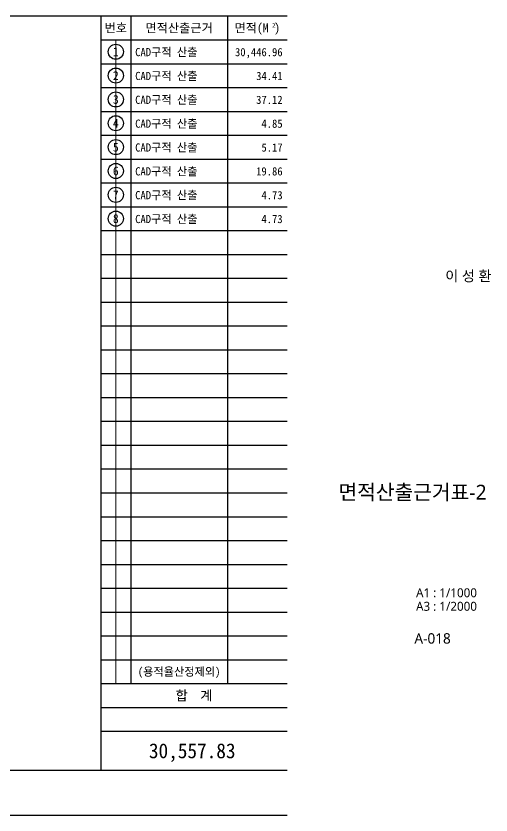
# Model space of a CAD drawing. Header units: millimetres. Extents: x 1877297 to 3504506, y 1389503 to 1925703.
# Drawn here: x 3345030 to 3504506, y 1389503 to 1657603 of the extents above; entities that cross this region are included whole.
import ezdxf
from ezdxf.enums import TextEntityAlignment as Align

# ---------------------------------------------------------------- set-up
doc = ezdxf.new("R2010")
doc.units = ezdxf.units.MM
doc.header["$LTSCALE"] = 5
doc.header["$MEASUREMENT"] = 0
doc.layers.get('0').update_dxf_attribs({"linetype": 'CONTINUOUS'})
for name, color, linetype, lineweight in [('A-BORD-TEXT', 3, 'CONTINUOUS', 25), ('A-MKXX-SYMB', 7, 'CONTINUOUS', 25), ('A-XXXX-TABL', 7, 'CONTINUOUS', 25), ('A-XXXX-TXT2', 3, 'CONTINUOUS', 25)]:
    doc.layers.add(name, color=color, linetype=linetype, lineweight=lineweight)
doc.layers.add('A-XXXX-NPLT', color=144, linetype='CONTINUOUS', lineweight=15, plot=False)
doc.styles.add('돋움체', font='')
doc.styles.add('맑은고딕', font='malgun.ttf')
doc.styles.get('돋움체').set_extended_font_data('DotumChe')

# ---------------------------------------------------------------- blocks, each defined once
blk = doc.blocks.new('면적산정틀')
at = {"layer": 'A-XXXX-NPLT'}
blk.add_line((2500, -8000), (2500, -224000), dxfattribs=at)
at = {"layer": 'A-XXXX-TABL'}
for p, q in [((-2500, 0), (-2500, -253100)), ((7500, 0), (7500, -224000)), ((40000, 0), (40000, -224000)), ((-2500, -8000), (60000, -8000)), ((-2500, -16000), (60000, -16000)), ((-2500, -24000), (60000, -24000)), ((-2500, -32000), (60000, -32000)), ((-2500, -40000), (60000, -40000)), ((-2500, -48000), (60000, -48000)), ((-2500, -56000), (60000, -56000)), ((-2500, -64000), (60000, -64000)), ((-2500, -72000), (60000, -72000)), ((-2500, -80000), (60000, -80000)), ((-2500, -88000), (60000, -88000)), ((-2500, -96000), (60000, -96000)), ((-2500, -104000), (60000, -104000)), ((-2500, -112000), (60000, -112000)), ((-2500, -120000), (60000, -120000)), ((-2500, -128000), (60000, -128000)), ((-2500, -136000), (60000, -136000)), ((-2500, -144000), (60000, -144000)), ((-2500, -152000), (60000, -152000)), ((-2500, -160000), (60000, -160000)), ((-2500, -168000), (60000, -168000)), ((-2500, -176000), (60000, -176000)), ((-2500, -184000), (60000, -184000)), ((-2500, -192000), (60000, -192000)), ((-2500, -200000), (60000, -200000)), ((-2500, -208000), (60000, -208000)), ((-2500, -216000), (60000, -216000))]:
    blk.add_line(p, q, dxfattribs=at)
at = {"layer": 'A-XXXX-TABL', "color": 2}
for p, q in [((-2500, -224000), (60000, -224000)), ((-2500, -232000), (60000, -232000)), ((-2500, -240000), (60000, -240000))]:
    blk.add_line(p, q, dxfattribs=at)
at = {"layer": 'A-XXXX-TXT2', "style": '돋움체'}
for s, height, p in [('번호', 3000, (2500, -4000)), ('면적산출근거', 3000, (23750, -4000)), ('면적(M )', 3000, (50000, -4000)), ('(용적율산정제외)', 2750, (23750, -220000)), ('합  계', 3250, (28750, -228000))]:
    blk.add_text(s, height=height, dxfattribs=at).set_placement(p, align=Align.MIDDLE_CENTER)
blk.add_text('2', height=1500, dxfattribs=at).set_placement((54948, -3856))

msp = doc.modelspace()

# ---------------------------------------------------------------- linework, layer by layer
at = {"layer": 'A-MKXX-SYMB'}
for centre in [(3378547, 1645602.8), (3378547, 1637602.8), (3378547, 1629602.8), (3378547, 1621602.8), (3378547, 1613602.8), (3378547, 1605602.8), (3378547, 1597602.8), (3378547, 1589602.8)]:
    msp.add_circle(centre, 2530.8, dxfattribs=at)
at = {"layer": 'A-XXXX-TABL'}
for p, q in [((2717297, 1657602.8), (3436047, 1657602.8)), ((2717297, 1404502.8), (3436047, 1404502.8)), ((2717297, 1389502.8), (3436047, 1389502.8))]:
    msp.add_line(p, q, dxfattribs=at)

# ---------------------------------------------------------------- block references
msp.add_blockref('면적산정틀', (3376047, 1657602.8))

# ---------------------------------------------------------------- texts
at = {"layer": 'A-BORD-TEXT', "style": '맑은고딕'}
for s, height, p in [('이 성 환', 3500, (3504682.5, 1568599.1)), ('A1 : 1/1000', 3000, (3499784, 1462571.6)), ('A3 : 1/2000', 3000, (3499784, 1458036.7)), ('A-018', 3500, (3490991.2, 1447000.4))]:
    msp.add_text(s, height=height, dxfattribs=at).set_placement(p, align=Align.RIGHT)
msp.add_text('면적산출근거표-2', height=5000, dxfattribs=at).set_placement((3478172, 1497827.8), align=Align.MIDDLE_CENTER)
at = {"layer": 'A-XXXX-TXT2', "style": '돋움체'}
for s, height, p in [('1', 3000, (3378547, 1645602.8)), ('2', 3000, (3378547, 1637602.8)), ('3', 3000, (3378547, 1629602.8)), ('4', 3000, (3378547, 1621602.8)), ('5', 3000, (3378547, 1613602.8)), ('6', 3000, (3378547, 1605602.8)), ('7', 3000, (3378547, 1597602.8)), ('8', 3000, (3378547, 1589602.8)), ('30,557.83', 5000, (3404200, 1411052.8))]:
    msp.add_text(s, height=height, dxfattribs=at).set_placement(p, align=Align.MIDDLE_CENTER)
for p in [(3385047, 1644102.8), (3385047, 1636102.8), (3385047, 1628102.8), (3385047, 1620102.8), (3385047, 1612102.8), (3385047, 1604102.8), (3385047, 1596102.8), (3385047, 1588102.8)]:
    msp.add_text('CAD구적 산출', height=2750, dxfattribs=at).set_placement(p)
for s, p in [('30,446.96', (3434547, 1644102.8)), ('34.41', (3434547, 1636102.8)), ('37.12', (3434547, 1628102.8)), ('4.85', (3434547, 1620102.8)), ('5.17', (3434547, 1612102.8)), ('19.86', (3434547, 1604102.8)), ('4.73', (3434547, 1596102.8)), ('4.73', (3434547, 1588102.8))]:
    msp.add_text(s, height=2750, dxfattribs=at).set_placement(p, align=Align.RIGHT)

doc.saveas('drawing.dxf')
